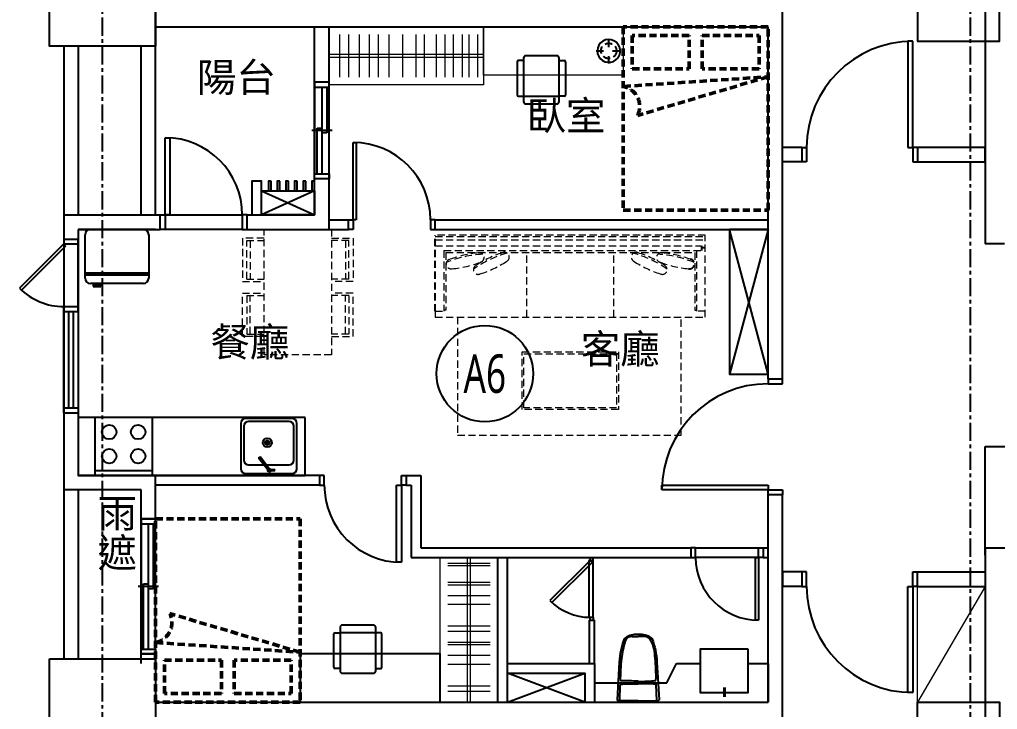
# Model space of a CAD drawing. Header units: millimetres. Extents: x -3377 to 119122, y -22007 to 15479.
# Drawn here: x 52155 to 53169, y 13222 to 13937 of the extents above; entities that cross this region are included whole.
import ezdxf
from ezdxf.enums import TextEntityAlignment as Align

# ---------------------------------------------------------------- set-up
doc = ezdxf.new("R2010")
doc.units = ezdxf.units.MM
doc.header["$LTSCALE"] = 150
doc.header["$MEASUREMENT"] = 0
doc.linetypes.add('11', pattern=[0.15, 0.1, -0.05])
doc.linetypes.add('CENTER', pattern=[2, 1.25, -0.25, 0.25, -0.25])
doc.layers.get('0').update_dxf_attribs({"plot": 0})
for name, color, linetype in [('ASSLN', 8, 'Continuous'), ('COL', 1, 'Continuous'), ('FIN', 5, 'Continuous'), ('GRID', 5, 'CENTER'), ('OPEN', 4, 'Continuous'), ('SYM', 3, 'Continuous'), ('TEXT', 2, 'Continuous'), ('TOIL', 6, 'Continuous'), ('WALL', 2, 'Continuous'), ('WALL2', 3, 'Continuous'), ('WALL3', 4, 'Continuous')]:
    doc.layers.add(name, color=color, linetype=linetype)
doc.layers.add('FUNITURE', color=9, linetype='Continuous', plot=False)
doc.layers.add('S-ARCH', color=252, linetype='Continuous', plot=False)
doc.styles.add('C1', font='', dxfattribs={"bigfont": 'japanese.shx'})
doc.styles.add('HH', font='')
doc.styles.add('HHV', font='')
doc.styles.get('C1').set_extended_font_data('微軟正黑體')
doc.styles.get('HH').set_extended_font_data('Microsoft JhengHei')
doc.styles.get('HHV').set_extended_font_data('@微軟正黑體')

# ---------------------------------------------------------------- blocks, each defined once
blk = doc.blocks.new('A$C3CD31075')
at = {"color": 252}
for p, q in [((-258.5, 145), (-258.5, -30)), ((-243.5, 145), (-243.5, -30)), ((-258.5, -315), (-258.5, -490)), ((-243.5, -315), (-243.5, -490)), ((201.5, -535), (281.5, -505)), ((281.5, -535), (201.5, -505))]:
    blk.add_line(p, q, dxfattribs=at)
blk.add_lwpolyline([(1.5, -5), (1.5, -30), (-53.5, -30), (-53.5, -5), (1.5, -5), (-53.5, -30), (-53.5, -5), (1.5, -30)], dxfattribs=at)
at = {"layer": 'ASSLN', "color": 252}
for points in [[(-43.5, 5), (-46.5, 5), (-46.5, -5), (-43.5, -5)], [(-34.5, 5), (-37.5, 5), (-37.5, -5), (-34.5, -5)], [(-25.5, 5), (-28.5, 5), (-28.5, -5), (-25.5, -5)], [(-16.5, 5), (-19.5, 5), (-19.5, -5), (-16.5, -5)], [(-7.5, 5), (-10.5, 5), (-10.5, -5), (-7.5, -5)], [(1.5, 5), (-1.5, 5), (-1.5, -5), (1.5, -5)]]:
    blk.add_lwpolyline(points, close=True, dxfattribs=at)
at = {"layer": 'COL', "color": 252}
for points in [[(711.5, 290), (626.5, 290), (626.5, 150), (711.5, 150)], [(-273.5, 245), (-163.5, 245), (-163.5, 145), (-273.5, 145)], [(-273.5, -490), (-163.5, -490), (-163.5, -590), (-273.5, -590)], [(626.5, -535), (711.5, -535), (711.5, -675), (626.5, -675)]]:
    blk.add_lwpolyline(points, close=True, dxfattribs=at)
at = {"layer": 'FIN', "color": 252}
for p, q in [((-22, -241), (-70, -241)), ((-75, -246), (-75, -293)), ((-72, -249), (-72, -284)), ((-25, -244), (-67, -244)), ((-20, -284), (-20, -249)), ((-17, -293), (-17, -246)), ((-46, -264.5), (-49.3, -267.8)), ((-49.3, -264.5), (-46, -267.8)), ((-47.6, -263.8), (-47.6, -268.5)), ((-47.1, -294.2), (-56.3, -282.5)), ((-56.2, -281.8), (-55.4, -281.1)), ((-55.5, -283.4), (-53.9, -282.2)), ((-45.5, -293), (-54.7, -281.2)), ((-67, -289), (-25, -289)), ((-43.8, -293), (-47.1, -296.3)), ((-47.1, -293), (-43.8, -296.3)), ((-70, -298), (-22, -298)), ((-43.9, -294), (-39.8, -294)), ((-43.8, -295), (-39.8, -295)), ((-39.8, -295), (-39.8, -294))]:
    blk.add_line(p, q, dxfattribs=at)
blk.add_lwpolyline([(-8.5, -240), (-243.5, -240), (-243.5, -300), (-8.5, -300)], close=True, dxfattribs=at)
for centre, radius in [((-47.6, -266.1), 4.63), ((-47.6, -266.1), 2.34), ((-45.4, -294.7), 1.7)]:
    blk.add_circle(centre, radius, dxfattribs=at)
for centre, radius, start, end in [((-70, -246), 5, 90, 180), ((-22, -246), 5, 0, 90), ((-67, -249), 5, 90, 180), ((-25, -249), 5, 0, 90), ((-55.9, -282.1), 0.5, 127.959, 217.959), ((-55.1, -281.5), 0.5, 37.959, 127.959), ((-70, -293), 5, 180, 270), ((-67, -284), 5, 180, 270), ((-25, -284), 5, 270, 0), ((-22, -293), 5, 270, 0)]:
    blk.add_arc(centre, radius, start, end, dxfattribs=at)
at = {"layer": 'FUNITURE', "color": 252, "lineweight": 13, "ltscale": 0.5}
for p, q in [((27.4, 157.1), (27.4, 112.9)), ((36.6, 157.1), (36.6, 112.9)), ((47.7, 157.1), (47.7, 112.9)), ((58, 157.1), (58, 112.9)), ((67.2, 157.1), (67.2, 112.9)), ((78.3, 157.1), (78.3, 112.9)), ((92.9, 112.9), (92.9, 157.1)), ((106.3, 157.1), (106.3, 112.9)), ((115.4, 112.9), (115.4, 157.1)), ((127.4, 157.1), (127.4, 112.9)), ((136.5, 157.1), (136.5, 112.9)), ((145.2, 157.1), (145.2, 112.9)), ((154.3, 157.1), (154.3, 112.9)), ((161.2, 157.1), (161.2, 112.9)), ((170.4, 157.1), (170.4, 112.9)), ((183.6, -391.1), (139.4, -391.1)), ((139.4, -393.2), (183.6, -393.2)), ((183.6, -411.1), (139.4, -411.1)), ((139.4, -413.2), (183.6, -413.2)), ((139.4, -424.3), (183.6, -424.3)), ((139.4, -433.5), (183.6, -433.5)), ((139.4, -456), (183.6, -456)), ((139.4, -461.4), (183.6, -461.4)), ((183.6, -473.3), (139.4, -473.3)), ((139.4, -475.3), (183.6, -475.3)), ((139.4, -486.4), (183.6, -486.4)), ((139.4, -495.6), (183.6, -495.6)), ((139.4, -518.1), (183.6, -518.1)), ((139.4, -523.5), (183.6, -523.5))]:
    blk.add_line(p, q, dxfattribs=at)
at = {"layer": 'FUNITURE', "color": 252, "linetype": '11', "ltscale": 0.5}
for p, q in [((306.4, 144), (306.4, 153.1)), ((306.4, 144), (306.4, 153.1)), ((293.4, 140), (302.4, 140)), ((293.4, 140), (302.4, 140)), ((306.4, 126.9), (306.4, 136)), ((310.4, 140), (319.5, 140)), ((310.4, 140), (319.5, 140)), ((126.5, -129.9), (126.5, -50.8)), ((402.5, -61.9), (402.5, -66.9)), ((402.5, -63.9), (406.5, -63.9))]:
    blk.add_line(p, q, dxfattribs=at)
at = {"layer": 'FUNITURE', "color": 252, "lineweight": 5, "ltscale": 0.5}
for p, q in [((16.5, 136.5), (176.5, 136.5)), ((16.5, 133.5), (176.5, 133.5)), ((160, -535), (160, -385)), ((163, -535), (163, -385))]:
    blk.add_line(p, q, dxfattribs=at)
at = {"layer": 'FUNITURE', "color": 252}
for p, q in [((218, 132.5), (218, 93)), ((252.5, 135), (220.5, 135)), ((255, 93), (255, 132.5)), ((211.5, 128.8), (211.5, 94.3)), ((218, 130), (212.7, 130)), ((255, 130), (260.2, 130)), ((261.5, 128.8), (261.5, 94.3)), ((212.7, 93), (218, 93)), ((218, 93), (255, 93)), ((218, 93), (218, 87.5)), ((260.2, 93), (255, 93)), ((255, 87.5), (255, 93)), ((220.5, 85), (252.5, 85)), ((-226.5, -240), (-226.5, -300)), ((-166.5, -240), (-226.5, -240)), ((-166.5, -300), (-166.5, -240)), ((-22, -241), (-70, -241)), ((-75, -246), (-75, -293)), ((-72, -249), (-72, -284)), ((-25, -244), (-67, -244)), ((-20, -284), (-20, -249)), ((-17, -293), (-17, -246)), ((-46, -264.5), (-49.3, -267.8)), ((-49.3, -264.5), (-46, -267.8)), ((-47.6, -263.8), (-47.6, -268.5)), ((-47.1, -294.2), (-56.3, -282.5)), ((-56.2, -281.8), (-55.4, -281.1)), ((-55.5, -283.4), (-53.9, -282.2)), ((-45.5, -293), (-54.7, -281.2)), ((-67, -289), (-25, -289)), ((-43.8, -293), (-47.1, -296.3)), ((-47.1, -293), (-43.8, -296.3)), ((-226.5, -295), (-166.5, -295)), ((-226.5, -300), (-166.5, -300)), ((-70, -298), (-22, -298)), ((-43.9, -294), (-39.8, -294)), ((-43.8, -295), (-39.8, -295)), ((-39.8, -295), (-39.8, -294)), ((62.3, -455), (30.3, -455)), ((21.3, -498.7), (21.3, -464.2)), ((22.5, -463), (27.8, -463)), ((27.8, -457.5), (27.8, -463)), ((64.8, -463), (27.8, -463)), ((27.8, -463), (27.8, -502.5)), ((64.8, -463), (64.8, -457.5)), ((64.8, -502.5), (64.8, -463)), ((70, -463), (64.8, -463)), ((71.3, -498.7), (71.3, -464.2)), ((27.8, -500), (22.5, -500)), ((30.3, -505), (62.3, -505)), ((64.8, -500), (70, -500))]:
    blk.add_line(p, q, dxfattribs=at)
at = {"layer": 'FUNITURE', "color": 252, "linetype": '11', "lineweight": 50, "ltscale": 0.5}
for p, q in [((321.9, 103.2), (471.5, 113.2)), ((471.5, 113.2), (336.5, 73.2)), ((-13.5, -483.2), (-148.5, -443.2)), ((-163.1, -473.2), (-13.5, -483.2))]:
    blk.add_line(p, q, dxfattribs=at)
at = {"layer": 'FUNITURE', "color": 252, "ltscale": 0.5}
for p, q in [((-163.5, -45), (-243.5, -45)), ((-236.5, -95.5), (-236.5, -50.5)), ((-231, -45), (-176, -45)), ((-170.5, -50.5), (-170.5, -95.5)), ((-236.5, -90.1), (-170.5, -90.1)), ((-236.5, -92.2), (-170.5, -92.2)), ((-176, -101), (-231, -101)), ((-228.2, -101), (-228.2, -104.3)), ((-220.1, -104.3), (-220.1, -101)), ((-220.1, -103), (-228.2, -103)), ((-228.2, -104.3), (-220.1, -104.3))]:
    blk.add_line(p, q, dxfattribs=at)
at = {"layer": 'FUNITURE', "color": 252, "linetype": '11', "lineweight": 5, "ltscale": 0.5}
for p, q in [((-76, -45), (-16, -45)), ((-51, -175), (-51, -45)), ((-51, -45), (19, -45)), ((19, -45), (19, -175)), ((-51, -54), (-73.4, -54)), ((-73.4, -54), (-73.4, -99)), ((-68.9, -96.5), (-68.9, -56.5)), ((-68.9, -56.5), (-51, -56.5)), ((-65.4, -56.5), (-65.4, -96.5)), ((19, -54), (41.4, -54)), ((36.9, -56.5), (19, -56.5)), ((33.4, -56.5), (33.4, -96.5)), ((36.9, -96.5), (36.9, -56.5)), ((41.4, -54), (41.4, -99)), ((406.5, -50.8), (126.5, -50.8)), ((126.5, -52.5), (406.5, -52.5)), ((126.5, -55.8), (406.5, -55.8)), ((406.5, -135.8), (406.5, -50.8)), ((126.5, -61.9), (402.5, -61.9)), ((135.5, -66.9), (402.5, -66.9)), ((135.5, -66.9), (135.5, -129.9)), ((137.5, -68.9), (395.5, -68.9)), ((137.5, -68.9), (137.5, -128.8)), ((221.5, -135.8), (221.5, -68.9)), ((311.5, -135.8), (311.5, -68.9)), ((395.5, -68.9), (395.5, -128.8)), ((397.5, -66.9), (397.5, -129.9)), ((-73.4, -99), (-51, -99)), ((-68.9, -96.5), (-51, -96.5)), ((36.9, -96.5), (19, -96.5)), ((41.4, -99), (19, -99)), ((-73.4, -156), (-73.4, -111)), ((-73.4, -111), (-51, -111)), ((41.4, -111), (19, -111)), ((41.4, -156), (41.4, -111)), ((-68.9, -113.5), (-68.9, -153.5)), ((-68.9, -113.5), (-51, -113.5)), ((-65.4, -153.5), (-65.4, -113.5)), ((36.9, -113.5), (19, -113.5)), ((33.4, -153.5), (33.4, -113.5)), ((36.9, -113.5), (36.9, -153.5)), ((126.5, -129.9), (126.5, -135.8)), ((126.5, -129.9), (135.5, -129.9)), ((137.5, -128.8), (135.5, -128.8)), ((395.5, -128.8), (397.5, -128.8)), ((406.5, -129.9), (397.5, -129.9)), ((126.5, -135.8), (406.5, -135.8)), ((149.6, -135.8), (149.6, -258.4)), ((381.5, -258.4), (381.5, -135.8)), ((-51, -156), (-73.4, -156)), ((-68.9, -153.5), (-51, -153.5)), ((36.9, -153.5), (19, -153.5)), ((19, -156), (41.4, -156)), ((216.5, -231.8), (216.5, -171.8)), ((216.5, -171.8), (316.5, -171.8)), ((316.5, -171.8), (316.5, -231.8)), ((-50.9, -175), (-51, -174.9)), ((19, -175), (-51, -175)), ((218.5, -229.8), (218.5, -173.8)), ((218.5, -173.8), (314.5, -173.8)), ((314.5, -173.8), (314.5, -229.8)), ((316.5, -231.8), (216.5, -231.8)), ((314.5, -229.8), (218.5, -229.8)), ((149.6, -258.4), (381.5, -258.4))]:
    blk.add_line(p, q, dxfattribs=at)
at = {"layer": 'FUNITURE', "color": 252, "lineweight": 5, "ltscale": 0.5}
for points in [[(176.5, 105), (16.5, 105), (16.5, 165), (176.5, 165)], [(321.5, 165), (321.5, 115), (176.5, 115), (176.5, 165)], [(191.5, -535), (131.5, -535), (131.5, -385), (191.5, -385)]]:
    blk.add_lwpolyline(points, close=True, dxfattribs=at)
at = {"layer": 'FUNITURE', "color": 252, "linetype": '11', "lineweight": 50, "ltscale": 0.5}
for points in [[(471.5, 165), (321.5, 165), (321.5, -25), (471.5, -25), (471.5, 165)], [(-13.5, -535), (-163.5, -535), (-163.5, -345), (-13.5, -345), (-13.5, -535)]]:
    blk.add_lwpolyline(points, dxfattribs=at)
for points in [[(330.7, 156), (330.7, 121.6), (389.8, 121.6), (389.8, 156)], [(462.3, 156), (462.3, 121.6), (403.2, 121.6), (403.2, 156)], [(-154.3, -526), (-154.3, -491.6), (-95.2, -491.6), (-95.2, -526)], [(-22.7, -526), (-22.7, -491.6), (-81.8, -491.6), (-81.8, -526)]]:
    blk.add_lwpolyline(points, close=True, dxfattribs=at)
at = {"layer": 'FUNITURE', "color": 252, "linetype": '11', "ltscale": 0.5}
blk.add_lwpolyline([(294.6, 140), (294.9, 137.1), (296, 134.3), (297.8, 131.9), (300, 130), (302.7, 128.7), (305.6, 128.2), (308.6, 128.3), (311.4, 129.2), (313.9, 130.8), (316, 132.9), (317.4, 135.5), (318.2, 138.3), (318.2, 141.3), (317.6, 144.2), (316.2, 146.8), (314.2, 149), (311.7, 150.6), (308.9, 151.6), (306, 151.9), (303.1, 151.4), (300.4, 150.2), (298, 148.4), (296.2, 146), (295, 143.3), (294.6, 140.4), (294.6, 140)], close=True, dxfattribs=at)
at = {"layer": 'FUNITURE', "color": 252}
for points in [[(471.5, -45), (431.5, -45), (431.5, -195), (471.5, -195), (471.5, -45)], [(-8.5, -240), (-243.5, -240), (-243.5, -300), (-8.5, -300)], [(131.5, -535), (131.5, -485), (-13.5, -485), (-13.5, -535), (131.5, -535)]]:
    blk.add_lwpolyline(points, close=True, dxfattribs=at)
for points in [[(471.5, -45), (431.5, -195)], [(471.5, -195), (431.5, -45)]]:
    blk.add_lwpolyline(points, dxfattribs=at)
at = {"layer": 'FUNITURE', "color": 252, "lineweight": 5, "ltscale": 0.5}
blk.add_lwpolyline([(696.5, -415), (696.5, -535), (626.5, -535), (626.5, -415), (696.5, -415), (626.5, -535)], dxfattribs=at)
at = {"layer": 'FUNITURE', "color": 252, "linetype": '11', "ltscale": 0.5}
blk.add_circle((306.4, 140), 8, dxfattribs=at)
at = {"layer": 'FUNITURE', "color": 252}
for centre, radius in [((-211.5, -255), 7.5), ((-181.5, -255), 7.5), ((-47.6, -266.1), 4.63), ((-211.5, -280), 7.5), ((-181.5, -280), 7.5), ((-47.6, -266.1), 2.34), ((-45.4, -294.7), 1.7)]:
    blk.add_circle(centre, radius, dxfattribs=at)
for centre, radius, start, end in [((220.5, 132.5), 2.5, 90, 180), ((252.5, 132.5), 2.5, 0, 90), ((212.7, 128.8), 1.25, 90, 180), ((260.2, 128.8), 1.25, 0, 90), ((212.7, 94.3), 1.25, 180, 270), ((260.2, 94.3), 1.25, 270, 0), ((220.5, 87.5), 2.5, 180, 270), ((252.5, 87.5), 2.5, 270, 0), ((-70, -246), 5, 90, 180), ((-22, -246), 5, 0, 90), ((-67, -249), 5, 90, 180), ((-25, -249), 5, 0, 90), ((-55.9, -282.1), 0.5, 127.959, 217.959), ((-55.1, -281.5), 0.5, 37.959, 127.959), ((-70, -293), 5, 180, 270), ((-67, -284), 5, 180, 270), ((-25, -284), 5, 270, 0), ((-22, -293), 5, 270, 0), ((30.3, -457.5), 2.5, 90, 180), ((62.3, -457.5), 2.5, 0, 90), ((22.5, -464.2), 1.25, 90, 180), ((70, -464.2), 1.25, 0, 90), ((22.5, -498.7), 1.25, 180, 270), ((30.3, -502.5), 2.5, 180, 270), ((62.3, -502.5), 2.5, 270, 0), ((70, -498.7), 1.25, 270, 0)]:
    blk.add_arc(centre, radius, start, end, dxfattribs=at)
at = {"layer": 'FUNITURE', "color": 252, "linetype": '11', "lineweight": 50, "ltscale": 0.5}
for centre, start, end in [((317.2, 82.4), 334.5155, 77.463), ((-167.8, -452.4), 282.537, 25.4845)]:
    blk.add_arc(centre, 21.3, start, end, dxfattribs=at)
at = {"layer": 'FUNITURE', "color": 252, "ltscale": 0.5}
for centre, start, end in [((-231, -50.5), 90, 180), ((-176, -50.5), 360, 90), ((-231, -95.5), 180, 270), ((-176, -95.5), 270, 360)]:
    blk.add_arc(centre, 5.5, start, end, dxfattribs=at)
at = {"layer": 'FUNITURE', "color": 252, "linetype": '11', "lineweight": 5, "ltscale": 0.5}
for centre, radius, start, end in [((181.6, -183.6), 113, 92.9555, 112.6337), ((181.2, -181.9), 113, 95.1665, 110.4228), ((231.2, -178.5), 113, 105.4782, 125.1564), ((230.5, -176.9), 113, 107.6891, 122.9454), ((172.1, -74.2), 5, 282.7946, 102.7946), ((198.3, -73.7), 5, 295.3173, 115.3173), ((334.8, -73.7), 5, 64.6827, 244.6827), ((301.8, -178.5), 113, 54.8436, 74.5218), ((302.6, -176.9), 113, 57.0546, 72.3109), ((360.9, -74.2), 5, 77.2054, 257.2054), ((351.5, -183.6), 113, 67.3663, 87.0445), ((351.9, -181.9), 113, 69.5772, 84.8335), ((142.8, -80.8), 5, 102.7946, 282.7946), ((133.8, 26.8), 113, 275.1665, 290.4228), ((138.9, 16.6), 113, 287.6891, 302.9454), ((394.1, 16.6), 113, 237.0546, 252.3109), ((399.3, 26.8), 113, 249.5772, 264.8335), ((390.2, -80.8), 5, 257.2054, 77.2054), ((171.1, -86.6), 5, 115.3173, 295.3173), ((361.9, -86.6), 5, 244.6827, 64.6827)]:
    blk.add_arc(centre, radius, start, end, dxfattribs=at)
at = {"layer": 'FUNITURE', "color": 252, "linetype": '11', "ltscale": 0.5}
blk.add_arc((390.2, -80.8), 5, 257.2054, 77.2054, dxfattribs=at)
at = {"layer": 'GRID', "color": 252, "ltscale": 0.1}
for p, q in [((-218.5, -1224.2), (-218.5, 1411)), ((681.5, -1224.2), (681.5, 1411))]:
    blk.add_line(p, q, dxfattribs=at)
at = {"layer": 'OPEN', "color": 252, "linetype": 'Continuous'}
for p, q in [((621.5, 150), (616.5, 150)), ((616.5, 150), (616.5, 40)), ((621.5, 40), (621.5, 150)), ((1.5, 107.5), (1.5, 102.5)), ((1.5, 107.5), (1.5, 102.5)), ((1.5, 102.5), (16.5, 102.5)), ((1.5, 102.5), (1.5, 12.5)), ((1.5, 102.5), (16.5, 102.5)), ((1.5, 102.5), (1.5, 12.5)), ((9, 102.5), (9, 12.5)), ((9, 102.5), (9, 12.5)), ((14, 102.5), (14, 55)), ((14, 102.5), (14, 55)), ((16.5, 102.5), (16.5, 107.5)), ((16.5, 102.5), (16.5, 107.5)), ((16.5, 12.5), (16.5, 102.5)), ((16.5, 12.5), (16.5, 102.5)), ((19.5, 57.5), (-1.5, 57.5)), ((19.5, 57.5), (-1.5, 57.5)), ((4, 12.5), (4, 60)), ((4, 60), (9, 60)), ((4, 12.5), (4, 60)), ((4, 60), (9, 60)), ((14, 55), (9, 55)), ((14, 55), (9, 55)), ((-153.5, -30), (-153.5, 50)), ((-153.5, 50), (-148.5, 50)), ((-148.5, 50), (-148.5, -30)), ((41.5, -35), (41.5, 45)), ((41.5, 45), (44.5, 45)), ((44.5, 45), (44.5, -35)), ((506.5, 40), (511.5, 40)), ((511.5, 40), (511.5, 25)), ((616.5, 40), (621.5, 40)), ((626.5, 40), (621.5, 40)), ((621.5, 40), (621.5, 25)), ((511.5, 25), (506.5, 25)), ((621.5, 25), (626.5, 25)), ((1.5, 7.5), (1.5, 12.5)), ((1.5, 12.5), (16.5, 12.5)), ((1.5, 7.5), (1.5, 12.5)), ((1.5, 12.5), (16.5, 12.5)), ((16.5, 12.5), (16.5, 7.5)), ((16.5, 12.5), (16.5, 7.5)), ((-158.5, -30), (-153.5, -30)), ((-153.5, -30), (-153.5, -45)), ((-153.5, -30), (-73.5, -30)), ((-148.5, -30), (-153.5, -30)), ((-68.5, -30), (-73.5, -30)), ((-73.5, -30), (-73.5, -45)), ((36.5, -35), (41.5, -35)), ((41.5, -35), (41.5, -45)), ((44.5, -35), (41.5, -35)), ((126.5, -35), (121.5, -35)), ((121.5, -35), (121.5, -45)), ((-153.5, -45), (-158.5, -45)), ((-73.5, -45), (-153.5, -45)), ((-73.5, -45), (-68.5, -45)), ((41.5, -45), (36.5, -45)), ((121.5, -45), (126.5, -45)), ((-258.5, -125), (-258.5, -130)), ((-258.5, -130), (-243.5, -130)), ((-258.5, -230), (-258.5, -130)), ((-253.5, -230), (-253.5, -130)), ((-248.5, -230), (-248.5, -130)), ((-243.5, -130), (-243.5, -125)), ((-243.5, -130), (-243.5, -230)), ((471.5, -200), (471.5, -205)), ((486.5, -205), (486.5, -200)), ((471.5, -205), (486.5, -205)), ((-258.5, -235), (-258.5, -230)), ((-258.5, -230), (-243.5, -230)), ((-243.5, -230), (-243.5, -235)), ((11.5, -300), (6.5, -300)), ((11.5, -310), (11.5, -300)), ((91.5, -310), (91.5, -300)), ((91.5, -300), (96.5, -300)), ((6.5, -310), (11.5, -310)), ((86.5, -390), (86.5, -310)), ((86.5, -310), (91.5, -310)), ((96.5, -310), (91.5, -310)), ((91.5, -310), (91.5, -390)), ((361.5, -315), (361.5, -310)), ((361.5, -310), (471.5, -310)), ((471.5, -310), (471.5, -315)), ((471.5, -315), (361.5, -315)), ((471.5, -320), (471.5, -315)), ((471.5, -315), (486.5, -315)), ((486.5, -315), (486.5, -320)), ((-178.5, -345), (-178.5, -350)), ((-178.5, -345), (-178.5, -350)), ((-178.5, -350), (-163.5, -350)), ((-178.5, -350), (-178.5, -480)), ((-178.5, -350), (-163.5, -350)), ((-178.5, -350), (-178.5, -480)), ((-171, -350), (-171, -480)), ((-171, -350), (-171, -480)), ((-166, -350), (-166, -417.5)), ((-166, -350), (-166, -417.5)), ((-163.5, -350), (-163.5, -345)), ((-163.5, -350), (-163.5, -345)), ((-163.5, -480), (-163.5, -350)), ((-163.5, -480), (-163.5, -350)), ((396.5, -375), (391.5, -375)), ((396.5, -385), (396.5, -375)), ((396.5, -375), (461.5, -375)), ((461.5, -385), (461.5, -375)), ((461.5, -375), (466.5, -375)), ((391.5, -385), (396.5, -385)), ((461.5, -385), (396.5, -385)), ((458.5, -450), (458.5, -385)), ((458.5, -385), (461.5, -385)), ((466.5, -385), (461.5, -385)), ((461.5, -385), (461.5, -450)), ((91.5, -390), (86.5, -390)), ((511.5, -400), (506.5, -400)), ((511.5, -415), (511.5, -400)), ((621.5, -415), (621.5, -400)), ((621.5, -400), (626.5, -400)), ((-160.5, -415), (-181.5, -415)), ((-160.5, -415), (-181.5, -415)), ((-176, -480), (-176, -412.5)), ((-176, -412.5), (-171, -412.5)), ((-176, -480), (-176, -412.5)), ((-176, -412.5), (-171, -412.5)), ((506.5, -415), (511.5, -415)), ((616.5, -525), (616.5, -415)), ((616.5, -415), (621.5, -415)), ((626.5, -415), (621.5, -415)), ((621.5, -415), (621.5, -525)), ((-166, -417.5), (-171, -417.5)), ((-166, -417.5), (-171, -417.5)), ((461.5, -450), (458.5, -450)), ((-178.5, -485), (-178.5, -480)), ((-178.5, -480), (-163.5, -480)), ((-178.5, -485), (-178.5, -480)), ((-178.5, -480), (-163.5, -480)), ((-163.5, -480), (-163.5, -485)), ((-163.5, -480), (-163.5, -485)), ((621.5, -525), (616.5, -525))]:
    blk.add_line(p, q, dxfattribs=at)
at = {"layer": 'OPEN', "color": 252, "linetype": 'Continuous', "lineweight": -2}
for p, q in [((-258.5, -60), (-304.5, -106)), ((-258.5, -55), (-258.5, -60)), ((-258.5, -60), (-243.5, -60)), ((-258.5, -60), (-258.5, -125)), ((-256.4, -62.1), (-258.5, -60)), ((-243.5, -60), (-243.5, -55)), ((-243.5, -125), (-243.5, -60)), ((-302.3, -108.1), (-256.4, -62.1)), ((-304.5, -106), (-302.3, -108.1)), ((-258.5, -130), (-258.5, -125)), ((-258.5, -125), (-243.5, -125)), ((-243.5, -125), (-243.5, -130))]:
    blk.add_line(p, q, dxfattribs=at)
at = {"layer": 'OPEN', "color": 252, "linetype": 'Continuous'}
for centre, radius, start, end in [((621.5, 40), 110, 90, 180), ((-153.5, -30), 80, 0, 90), ((41.5, -35), 80, 0, 90), ((471.5, -315), 110, 90, 180), ((91.5, -310), 80, 180, 270), ((461.5, -385), 65, 180, 270), ((621.5, -415), 110, 180, 270)]:
    blk.add_arc(centre, radius, start, end, dxfattribs=at)
at = {"layer": 'OPEN', "color": 252, "linetype": 'Continuous', "lineweight": -2}
blk.add_arc((-258.5, -60), 65, 225, 270, dxfattribs=at)
at = {"layer": 'SYM', "color": 252}
blk.add_circle((177.9, -194.5), 50, dxfattribs=at)
at = {"layer": 'TOIL', "color": 252, "linetype": 'Continuous'}
for p, q in [((287.1, -385), (287.1, -388)), ((290.1, -388), (290.1, -385)), ((287.1, -388), (245.4, -429.7)), ((247.5, -431.8), (289.2, -390.1)), ((285.6, -388), (285.6, -447)), ((287.1, -388), (290.1, -388)), ((289.2, -390.1), (287.1, -388)), ((290.1, -447), (290.1, -388)), ((245.4, -429.7), (247.5, -431.8)), ((287.1, -450), (287.1, -447)), ((287.1, -447), (290.1, -447)), ((290.1, -447), (290.1, -450))]:
    blk.add_line(p, q, dxfattribs=at)
at = {"layer": 'TOIL', "color": 252}
for p, q in [((287.1, -388), (285.6, -388)), ((286.5, -450), (291.5, -450)), ((286.5, -495), (286.5, -450)), ((291.5, -495), (291.5, -450)), ((330.8, -467), (337, -467)), ((343.2, -467), (337, -467)), ((366.5, -515), (376.5, -495)), ((376.5, -495), (401, -495)), ((451, -495), (471.5, -495)), ((471.5, -495), (471.5, -535)), ((291.5, -515), (366.5, -515)), ((291.5, -535), (471.5, -535))]:
    blk.add_line(p, q, dxfattribs=at)
blk.add_lwpolyline([(339, -464.4, -0.194459), (351.3, -469.3, -0.07596), (356.4, -493.3), (358.5, -532.5), (356.3, -535), (316.7, -535), (315.5, -532.5), (317.6, -493.5, -0.07596), (322.7, -469.3, -0.194459), (334.9, -464.4)], format="xyb", close=True, dxfattribs=at)
blk.add_lwpolyline([(451, -480), (401, -480), (401, -525), (451, -525)], close=True, dxfattribs=at)
for points in [[(337, -533.7), (318.6, -533.7, -0.332674), (317.8, -533.1), (318.4, -517, -0.271876), (318.9, -516.3, -0.013613), (337, -515.9, -43.172872)], [(337, -533.7), (355.4, -533.7, 0.332674), (356.2, -533.1), (355.6, -517, 0.271876), (355.1, -516.3, 0.013613), (337, -515.9, 43.172872)]]:
    blk.add_lwpolyline(points, format="xyb", dxfattribs=at)
at = {"layer": 'TOIL', "color": 252, "const_width": 3}
blk.add_lwpolyline([(426.5, -519.5), (426.5, -529.7)], dxfattribs=at)
at = {"layer": 'TOIL', "color": 252, "linetype": 'Continuous'}
blk.add_arc((287.1, -388), 59, 225, 270, dxfattribs=at)
at = {"layer": 'TOIL', "color": 252}
for centre, radius, start, end in [((398.8, -497.3), 79.5, 161.2752, 174.7588), ((330.1, -473.9), 6.93, 83.869, 162.5206), ((344, -473.6), 6.62, 22.881, 96.9927), ((314.1, -489.2), 40.3, 359.7388, 26.8929), ((481.6, -509.5), 163.2, 173.1505, 181.169), ((182.3, -507), 173.1, 358.2114, 5.8192), ((313.5, -1097.9), 585.1, 87.7018, 89.5191), ((339.9, -391.9), 121.5, 268.6098, 277.2474)]:
    blk.add_arc(centre, radius, start, end, dxfattribs=at)
at = {"layer": 'WALL', "color": 252}
for p, q in [((486.5, -200), (486.5, 180)), ((-163.5, 165), (471.5, 165)), ((1.5, -30), (1.5, 165)), ((16.5, -45), (16.5, 165)), ((471.5, -200), (471.5, 165)), ((16.5, 107.5), (1.5, 107.5)), ((16.5, 107.5), (1.5, 107.5)), ((506.5, 40), (486.5, 40)), ((506.5, 40), (506.5, 25)), ((506.5, 25), (486.5, 25)), ((16.5, 7.5), (1.5, 7.5)), ((16.5, 7.5), (1.5, 7.5)), ((-258.5, -30), (-158.5, -30)), ((-258.5, -30), (-258.5, -315)), ((-158.5, -45), (-158.5, -30)), ((-68.5, -45), (-68.5, -30)), ((-68.5, -30), (1.5, -30)), ((-243.5, -45), (-158.5, -45)), ((-243.5, -45), (-243.5, -300)), ((-68.5, -45), (16.5, -45)), ((-258.5, -55), (-243.5, -55)), ((716.5, -60), (696.5, -60)), ((471.5, -200), (486.5, -200)), ((-258.5, -235), (-243.5, -235)), ((696.5, -382.5), (696.5, -270)), ((696.5, -270), (996.5, -270)), ((-163.5, -300), (-243.5, -300)), ((-163.5, -495), (-163.5, -300)), ((-178.5, -315), (-258.5, -315)), ((-178.5, -495), (-178.5, -315)), ((471.5, -535), (471.5, -320)), ((486.5, -320), (471.5, -320)), ((486.5, -550), (486.5, -320)), ((-163.5, -345), (-178.5, -345)), ((-178.5, -345), (-163.5, -345)), ((696.5, -375), (981.5, -375)), ((696.5, -375), (696.5, -630)), ((486.5, -400), (486.5, -415)), ((486.5, -400), (486.5, -400)), ((506.6, -400), (486.5, -400)), ((506.6, -400), (506.6, -415)), ((626.5, -400), (696.5, -400)), ((626.5, -415), (626.5, -400)), ((486.5, -415), (486.5, -415)), ((506.6, -415), (486.5, -415)), ((626.5, -415), (696.5, -415)), ((-163.5, -485), (-178.5, -485)), ((-178.5, -485), (-163.5, -485)), ((-163.5, -535), (471.5, -535)), ((-163.5, -535), (471.5, -535))]:
    blk.add_line(p, q, dxfattribs=at)
blk.add_lwpolyline([(696.5, 710), (696.5, -60)], dxfattribs=at)
blk.add_lwpolyline([(626.5, 25), (696.5, 25), (696.5, 40), (626.5, 40)], close=True, dxfattribs=at)
at = {"layer": 'WALL2', "color": 252}
for p, q in [((16.5, -35), (36.5, -35)), ((36.5, -45), (36.5, -35)), ((126.5, -45), (126.5, -35)), ((126.5, -35), (471.5, -35)), ((16.5, -45), (36.5, -45)), ((126.5, -45), (471.5, -45)), ((6.5, -300), (-163.5, -300)), ((6.5, -300), (6.5, -310)), ((96.5, -300), (96.5, -310)), ((96.5, -300), (111.5, -300)), ((111.5, -300), (111.5, -375)), ((6.5, -310), (-163.5, -310)), ((96.5, -310), (101.5, -310)), ((101.5, -310), (101.5, -385)), ((111.5, -375), (391.5, -375)), ((391.5, -375), (391.5, -385)), ((466.5, -375), (466.5, -385)), ((466.5, -375), (471.5, -375)), ((101.5, -385), (391.5, -385)), ((191.5, -535), (191.5, -385)), ((201.5, -535), (201.5, -385)), ((466.5, -385), (471.5, -385))]:
    blk.add_line(p, q, dxfattribs=at)
for points in [[(-53.5, -30), (-53.5, 5), (-63.5, 5), (-63.5, -30)], [(201.5, -495), (291.5, -495), (291.5, -535)], [(201.5, -505), (281.5, -505), (281.5, -535)]]:
    blk.add_lwpolyline(points, dxfattribs=at)
at = {"layer": 'WALL3', "color": 252}
for p, q in [((-163.5, -30), (-163.5, 245)), ((-178.5, -30), (-178.5, 145))]:
    blk.add_line(p, q, dxfattribs=at)
at = {"layer": 'SYM', "color": 252, "style": 'C1', "width": 0.7}
blk.add_text('A6', height=40, dxfattribs=at).set_placement((177.9, -194.5), align=Align.MIDDLE)
at = {"layer": 'TEXT', "color": 252, "style": 'HH'}
for s, p in [('陽台', (-79.6, 97.7)), ('臥室', (262.1, 57.9)), ('餐廳', (-65.7, -176.7)), ('客廳', (318.3, -183.9))]:
    blk.add_text(s, height=30, dxfattribs=at).set_placement(p, align=Align.CENTER)
at = {"layer": 'TEXT', "color": 252, "style": 'HHV'}
blk.add_text('雨遮', height=30, rotation=270, dxfattribs=at).set_placement((-218.7, -359), align=Align.CENTER)
blk = doc.blocks.new('2021-1102')
blk.add_blockref('A$C3CD31075', (40349.2, -1755.9))

msp = doc.modelspace()

# ---------------------------------------------------------------- block references
at = {"layer": 'S-ARCH'}
msp.add_blockref('2021-1102', (12110.4, 15520.27), dxfattribs=at)

doc.saveas('drawing.dxf')
